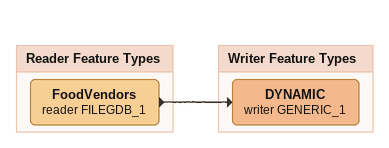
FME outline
Bookmark: Reader Feature Types
FoodVendors (reader FILEGDB_1)
    -> DYNAMIC (writer GENERIC_1)

Bookmark: Writer Feature Types
DYNAMIC (writer GENERIC_1)
